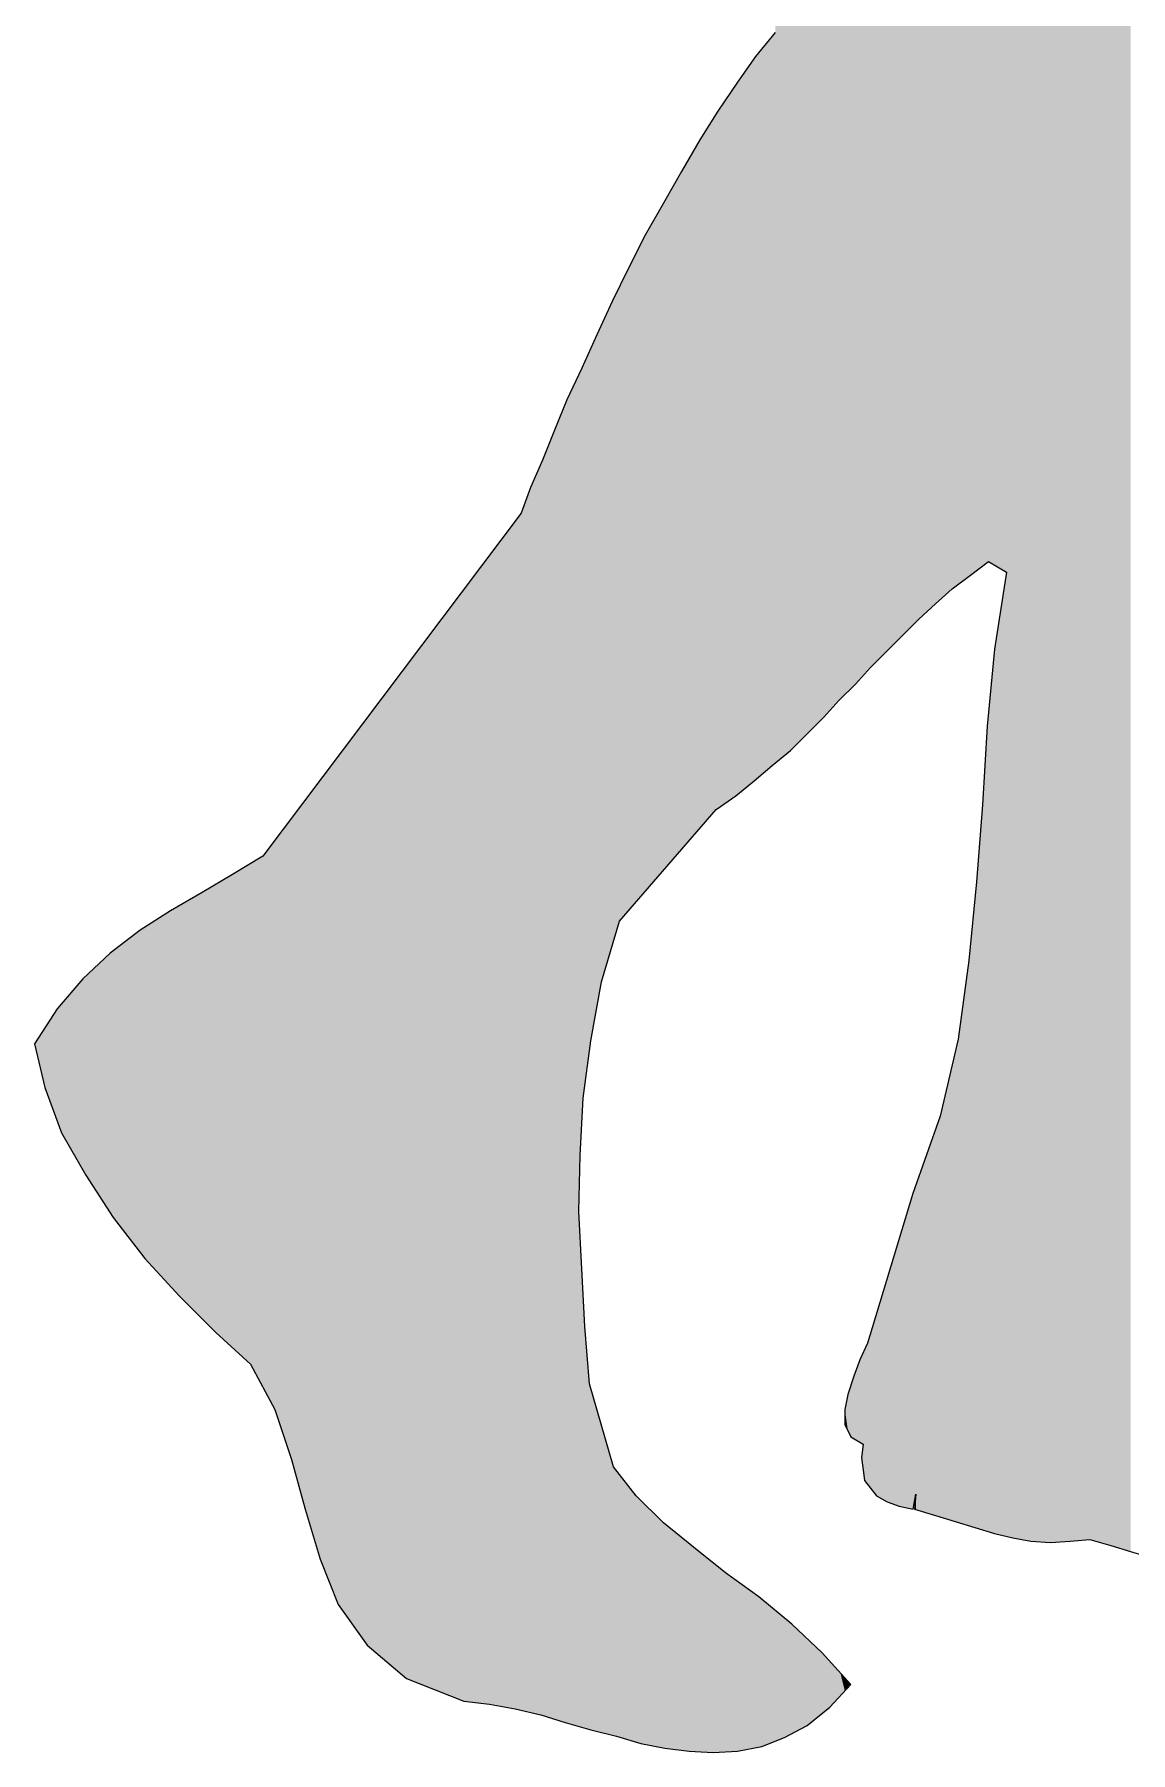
# Model space of a CAD drawing. Extents: x -37 to 71, y -8 to 172.
# Drawn here: x -37.02 to -14.22, y -3.3 to 32.45 of the extents above; entities that cross this region are included whole.
import ezdxf

# ---------------------------------------------------------------- set-up
doc = ezdxf.new("R2010")
doc.units = 0
doc.layers.get('0').update_dxf_attribs({"linetype": 'CONTINUOUS'})

# ---------------------------------------------------------------- blocks, each defined once
blk = doc.blocks.new('*U1')
for points in [[(-14.814, 1.06), (-15.067, 151.178), (-14.814, 151.253)], [(-14.626, 1.006), (-14.814, 151.253), (-14.626, 151.313)], [(-14.814, 1.06), (-14.814, 151.253), (-14.626, 1.006)], [(-14.217, 0.88), (-14.626, 151.313), (-14.217, 151.443)], [(-14.626, 1.006), (-14.626, 151.313), (-14.217, 0.88)], [(-15.883, 1.069), (-16.073, 150.876), (-15.883, 150.933)], [(-15.475, 1.1), (-15.883, 150.933), (-15.475, 151.056)], [(-15.883, 1.069), (-15.883, 150.933), (-15.475, 1.1)], [(-15.443, 1.103), (-15.475, 151.056), (-15.443, 151.065)], [(-15.475, 1.1), (-15.475, 151.056), (-15.443, 1.103)], [(-15.067, 1.131), (-15.443, 151.065), (-15.067, 151.178)], [(-15.443, 1.103), (-15.443, 151.065), (-15.067, 1.131)], [(-15.067, 1.131), (-15.067, 151.178), (-14.814, 1.06)], [(-16.796, 21.262), (-17.047, 150.487), (-16.796, 150.587)], [(-16.702, 1.172), (-16.796, 150.587), (-16.702, 150.625)], [(-16.796, 1.195), (-16.796, 150.587), (-16.702, 1.172)], [(-16.669, 1.164), (-16.702, 150.625), (-16.669, 150.637)], [(-16.702, 1.172), (-16.702, 150.625), (-16.669, 1.164)], [(-16.293, 1.1), (-16.669, 150.637), (-16.293, 150.788)], [(-16.669, 1.164), (-16.669, 150.637), (-16.293, 1.1)], [(-16.073, 1.084), (-16.293, 150.788), (-16.073, 150.876)], [(-16.293, 1.1), (-16.293, 150.788), (-16.073, 1.084)], [(-16.073, 1.084), (-16.073, 150.876), (-15.883, 1.069)], [(-17.582, 21.175), (-17.771, 150.184), (-17.582, 150.266)], [(-17.771, 21.033), (-17.771, 150.184), (-17.582, 21.175)], [(-17.551, 21.199), (-17.582, 150.266), (-17.551, 150.279)], [(-17.582, 21.175), (-17.582, 150.266), (-17.551, 21.199)], [(-17.457, 21.269), (-17.551, 150.279), (-17.457, 150.319)], [(-17.551, 21.199), (-17.551, 150.279), (-17.457, 21.269)], [(-17.425, 21.293), (-17.457, 150.319), (-17.425, 150.333)], [(-17.457, 21.269), (-17.457, 150.319), (-17.425, 21.293)], [(-17.33, 21.364), (-17.425, 150.333), (-17.33, 150.373)], [(-17.425, 21.293), (-17.425, 150.333), (-17.33, 21.364)], [(-17.3, 21.387), (-17.33, 150.373), (-17.3, 150.386)], [(-17.33, 21.364), (-17.33, 150.373), (-17.3, 21.387)], [(-17.204, 21.459), (-17.3, 150.386), (-17.204, 150.424)], [(-17.3, 21.387), (-17.3, 150.386), (-17.204, 21.459)], [(-17.173, 21.482), (-17.204, 150.424), (-17.173, 150.436)], [(-17.204, 21.459), (-17.204, 150.424), (-17.173, 21.482)], [(-17.047, 21.408), (-17.173, 150.436), (-17.047, 150.487)], [(-17.173, 21.482), (-17.173, 150.436), (-17.047, 21.408)], [(-17.047, 21.408), (-17.047, 150.487), (-16.796, 21.262)], [(-18.306, 20.572), (-18.4, 149.873), (-18.306, 149.902)], [(-18.4, 20.486), (-18.4, 149.873), (-18.306, 20.572)], [(-18.274, 20.601), (-18.306, 149.902), (-18.274, 149.911)], [(-18.306, 20.572), (-18.306, 149.902), (-18.274, 20.601)], [(-18.18, 20.686), (-18.274, 149.911), (-18.18, 149.939)], [(-18.274, 20.601), (-18.274, 149.911), (-18.18, 20.686)], [(-17.991, 20.858), (-18.18, 149.939), (-17.991, 149.996)], [(-18.18, 20.686), (-18.18, 149.939), (-17.991, 20.858)], [(-17.928, 20.915), (-17.991, 149.996), (-17.928, 150.014)], [(-17.991, 20.858), (-17.991, 149.996), (-17.928, 20.915)], [(-17.865, 20.963), (-17.928, 150.014), (-17.865, 150.032)], [(-17.928, 20.915), (-17.928, 150.014), (-17.865, 20.963)], [(-17.802, 21.01), (-17.865, 150.032), (-17.802, 150.05)], [(-17.865, 20.963), (-17.865, 150.032), (-17.802, 21.01)], [(-17.771, 21.033), (-17.802, 150.05), (-17.771, 150.059)], [(-17.802, 21.01), (-17.802, 150.05), (-17.771, 21.033)], [(-18.431, 20.458), (-18.62, 83.792), (-18.431, 84.059)], [(-18.4, 20.486), (-18.431, 84.059), (-18.4, 84.103)], [(-18.431, 20.458), (-18.431, 84.059), (-18.4, 20.486)], [(-18.683, 20.223), (-18.714, 83.66), (-18.683, 83.703)], [(-18.62, 20.286), (-18.683, 83.703), (-18.62, 83.792)], [(-18.683, 20.223), (-18.683, 83.703), (-18.62, 20.286)], [(-18.62, 20.286), (-18.62, 83.792), (-18.431, 20.458)], [(-18.966, 19.941), (-18.998, 83.261), (-18.966, 83.306)], [(-18.747, 20.16), (-18.966, 83.306), (-18.747, 83.615)], [(-18.966, 19.941), (-18.966, 83.306), (-18.747, 20.16)], [(-18.74, 20.167), (-18.747, 83.615), (-18.74, 83.624)], [(-18.747, 20.16), (-18.747, 83.615), (-18.74, 20.167)], [(-18.714, 20.192), (-18.74, 83.624), (-18.714, 83.66)], [(-18.74, 20.167), (-18.74, 83.624), (-18.714, 20.192)], [(-18.714, 20.192), (-18.714, 83.66), (-18.683, 20.223)], [(-19.155, 19.752), (-19.249, 82.907), (-19.155, 83.039)], [(-19.092, 19.815), (-19.155, 83.039), (-19.092, 83.128)], [(-19.155, 19.752), (-19.155, 83.039), (-19.092, 19.815)], [(-19.029, 19.878), (-19.092, 83.128), (-19.029, 83.217)], [(-19.092, 19.815), (-19.092, 83.128), (-19.029, 19.878)], [(-18.998, 19.909), (-19.029, 83.217), (-18.998, 83.261)], [(-19.029, 19.878), (-19.029, 83.217), (-18.998, 19.909)], [(-18.998, 19.909), (-18.998, 83.261), (-18.966, 19.941)], [(-19.406, 19.5), (-19.469, 82.519), (-19.406, 82.63)], [(-19.375, 19.531), (-19.406, 82.63), (-19.375, 82.685)], [(-19.406, 19.5), (-19.406, 82.63), (-19.375, 19.531)], [(-19.343, 19.563), (-19.375, 82.685), (-19.343, 82.741)], [(-19.375, 19.531), (-19.375, 82.685), (-19.343, 19.563)], [(-19.281, 19.625), (-19.343, 82.741), (-19.281, 82.85)], [(-19.343, 19.563), (-19.343, 82.741), (-19.281, 19.625)], [(-19.249, 19.658), (-19.281, 82.85), (-19.249, 82.907)], [(-19.281, 19.625), (-19.281, 82.85), (-19.249, 19.658)], [(-19.249, 19.658), (-19.249, 82.907), (-19.155, 19.752)], [(-19.627, 19.28), (-19.69, 82.131), (-19.627, 82.242)], [(-19.596, 19.311), (-19.627, 82.242), (-19.596, 82.297)], [(-19.627, 19.28), (-19.627, 82.242), (-19.596, 19.311)], [(-19.563, 19.343), (-19.596, 82.297), (-19.563, 82.353)], [(-19.596, 19.311), (-19.596, 82.297), (-19.563, 19.343)], [(-19.533, 19.374), (-19.563, 82.353), (-19.533, 82.408)], [(-19.563, 19.343), (-19.563, 82.353), (-19.533, 19.374)], [(-19.5, 19.406), (-19.533, 82.408), (-19.5, 82.465)], [(-19.533, 19.374), (-19.533, 82.408), (-19.5, 19.406)], [(-19.469, 19.437), (-19.5, 82.465), (-19.469, 82.519)], [(-19.5, 19.406), (-19.5, 82.465), (-19.469, 19.437)], [(-19.469, 19.437), (-19.469, 82.519), (-19.406, 19.5)], [(-19.815, 19.073), (-19.847, 81.854), (-19.815, 81.911)], [(-19.784, 19.107), (-19.815, 81.911), (-19.784, 81.966)], [(-19.815, 19.073), (-19.815, 81.911), (-19.784, 19.107)], [(-19.753, 19.141), (-19.784, 81.966), (-19.753, 82.02)], [(-19.784, 19.107), (-19.784, 81.966), (-19.753, 19.141)], [(-19.69, 19.21), (-19.753, 82.02), (-19.69, 82.131)], [(-19.753, 19.141), (-19.753, 82.02), (-19.69, 19.21)], [(-19.69, 19.21), (-19.69, 82.131), (-19.627, 19.28)], [(-20.004, 18.871), (-20.035, 81.472), (-20.004, 81.539)], [(-19.973, 18.901), (-20.004, 81.539), (-19.973, 81.606)], [(-20.004, 18.871), (-20.004, 81.539), (-19.973, 18.901)], [(-19.941, 18.933), (-19.973, 81.606), (-19.941, 81.676)], [(-19.973, 18.901), (-19.973, 81.606), (-19.941, 18.933)], [(-19.91, 18.968), (-19.941, 81.676), (-19.91, 81.743)], [(-19.941, 18.933), (-19.941, 81.676), (-19.91, 18.968)], [(-19.878, 19.003), (-19.91, 81.743), (-19.878, 81.8)], [(-19.91, 18.968), (-19.91, 81.743), (-19.878, 19.003)], [(-19.847, 19.037), (-19.878, 81.8), (-19.847, 81.854)], [(-19.878, 19.003), (-19.878, 81.8), (-19.847, 19.037)], [(-19.847, 19.037), (-19.847, 81.854), (-19.815, 19.073)], [(-20.161, 18.714), (-20.255, 80.994), (-20.161, 81.198)], [(-20.098, 18.777), (-20.161, 81.198), (-20.098, 81.335)], [(-20.161, 18.714), (-20.161, 81.198), (-20.098, 18.777)], [(-20.035, 18.84), (-20.098, 81.335), (-20.035, 81.472)], [(-20.098, 18.777), (-20.098, 81.335), (-20.035, 18.84)], [(-20.035, 18.84), (-20.035, 81.472), (-20.004, 18.871)], [(-20.288, 18.588), (-20.476, 80.517), (-20.288, 80.925)], [(-20.255, 18.62), (-20.288, 80.925), (-20.255, 80.994)], [(-20.288, 18.588), (-20.288, 80.925), (-20.255, 18.62)], [(-20.255, 18.62), (-20.255, 80.994), (-20.161, 18.714)], [(-20.476, 18.381), (-20.57, 80.278), (-20.476, 80.517)], [(-20.476, 18.381), (-20.476, 80.517), (-20.288, 18.588)], [(-20.633, 18.211), (-20.665, 80.037), (-20.633, 80.118)], [(-20.602, 18.242), (-20.633, 80.118), (-20.602, 80.197)], [(-20.633, 18.211), (-20.633, 80.118), (-20.602, 18.242)], [(-20.57, 18.277), (-20.602, 80.197), (-20.57, 80.278)], [(-20.602, 18.242), (-20.602, 80.197), (-20.57, 18.277)], [(-20.57, 18.277), (-20.57, 80.278), (-20.476, 18.381)], [(-20.665, 18.178), (-20.947, 79.322), (-20.665, 80.037)], [(-20.665, 18.178), (-20.665, 80.037), (-20.633, 18.211)], [(-20.947, 17.896), (-21.105, 78.885), (-20.947, 79.322)], [(-20.947, 17.896), (-20.947, 79.322), (-20.665, 18.178)], [(-21.137, 17.707), (-21.2, 78.62), (-21.137, 78.796)], [(-21.105, 17.739), (-21.137, 78.796), (-21.105, 78.885)], [(-21.137, 17.707), (-21.137, 78.796), (-21.105, 17.739)], [(-21.105, 17.739), (-21.105, 78.885), (-20.947, 17.896)], [(-21.294, 17.55), (-21.388, 78.097), (-21.294, 78.358)], [(-21.262, 17.582), (-21.294, 78.358), (-21.262, 78.448)], [(-21.294, 17.55), (-21.294, 78.358), (-21.262, 17.582)], [(-21.2, 17.644), (-21.262, 78.448), (-21.2, 78.62)], [(-21.262, 17.582), (-21.262, 78.448), (-21.2, 17.644)], [(-21.2, 17.644), (-21.2, 78.62), (-21.137, 17.707)], [(-21.419, 17.445), (-21.514, 77.745), (-21.419, 78.011)], [(-21.388, 17.471), (-21.419, 78.011), (-21.388, 78.097)], [(-21.419, 17.445), (-21.419, 78.011), (-21.388, 17.471)], [(-21.388, 17.471), (-21.388, 78.097), (-21.294, 17.55)], [(-21.514, 17.366), (-21.576, 77.573), (-21.514, 77.745)], [(-21.514, 17.366), (-21.514, 77.745), (-21.419, 17.445)], [(-21.576, 17.315), (-21.608, 77.483), (-21.576, 77.573)], [(-21.608, 17.288), (-21.608, 77.483), (-21.576, 17.315)], [(-21.576, 17.315), (-21.576, 77.573), (-21.514, 17.366)], [(-21.86, 17.078), (-21.892, 32.141), (-21.86, 32.181)], [(-21.829, 17.104), (-21.86, 32.181), (-21.829, 32.219)], [(-21.86, 17.078), (-21.86, 32.181), (-21.829, 17.104)], [(-21.796, 17.131), (-21.829, 32.219), (-21.796, 32.258)], [(-21.829, 17.104), (-21.829, 32.219), (-21.796, 17.131)], [(-21.671, 17.235), (-21.796, 32.258), (-21.671, 32.412)], [(-21.796, 17.131), (-21.796, 32.258), (-21.671, 17.235)], [(-21.608, 17.288), (-21.671, 32.412), (-21.608, 32.49)], [(-21.671, 17.235), (-21.671, 32.412), (-21.608, 17.288)], [(-22.08, 16.895), (-22.174, 31.765), (-22.08, 31.898)], [(-22.049, 16.921), (-22.08, 31.898), (-22.049, 31.942)], [(-22.08, 16.895), (-22.08, 31.898), (-22.049, 16.921)], [(-22.017, 16.948), (-22.049, 31.942), (-22.017, 31.987)], [(-22.049, 16.921), (-22.049, 31.942), (-22.017, 16.948)], [(-21.954, 17), (-22.017, 31.987), (-21.954, 32.065)], [(-22.017, 16.948), (-22.017, 31.987), (-21.954, 17)], [(-21.923, 17.026), (-21.954, 32.065), (-21.923, 32.103)], [(-21.954, 17), (-21.954, 32.065), (-21.923, 17.026)], [(-21.892, 17.052), (-21.923, 32.103), (-21.892, 32.141)], [(-21.923, 17.026), (-21.923, 32.103), (-21.892, 17.052)], [(-21.892, 17.052), (-21.892, 32.141), (-21.86, 17.078)], [(-22.363, 16.659), (-22.394, 31.453), (-22.363, 31.496)], [(-22.3, 16.712), (-22.363, 31.496), (-22.3, 31.586)], [(-22.363, 16.659), (-22.363, 31.496), (-22.3, 16.712)], [(-22.268, 16.738), (-22.3, 31.586), (-22.268, 31.631)], [(-22.3, 16.712), (-22.3, 31.586), (-22.268, 16.738)], [(-22.174, 16.817), (-22.268, 31.631), (-22.174, 31.765)], [(-22.268, 16.738), (-22.268, 31.631), (-22.174, 16.817)], [(-22.174, 16.817), (-22.174, 31.765), (-22.08, 16.895)], [(-22.552, 16.52), (-22.646, 31.085), (-22.552, 31.223)], [(-22.488, 16.563), (-22.552, 31.223), (-22.488, 31.315)], [(-22.552, 16.52), (-22.552, 31.223), (-22.488, 16.563)], [(-22.457, 16.585), (-22.488, 31.315), (-22.457, 31.36)], [(-22.488, 16.563), (-22.488, 31.315), (-22.457, 16.585)], [(-22.427, 16.606), (-22.457, 31.36), (-22.427, 31.405)], [(-22.457, 16.585), (-22.457, 31.36), (-22.427, 16.606)], [(-22.394, 16.633), (-22.427, 31.405), (-22.394, 31.453)], [(-22.427, 16.606), (-22.427, 31.405), (-22.394, 16.633)], [(-22.394, 16.633), (-22.394, 31.453), (-22.363, 16.659)], [(-22.835, 16.323), (-22.898, 30.704), (-22.835, 30.804)], [(-22.803, 16.345), (-22.835, 30.804), (-22.803, 30.855)], [(-22.835, 16.323), (-22.835, 30.804), (-22.803, 16.345)], [(-22.741, 16.388), (-22.803, 30.855), (-22.741, 30.945)], [(-22.803, 16.345), (-22.803, 30.855), (-22.741, 16.388)], [(-22.646, 16.454), (-22.741, 30.945), (-22.646, 31.085)], [(-22.741, 16.388), (-22.741, 30.945), (-22.646, 16.454)], [(-22.646, 16.454), (-22.646, 31.085), (-22.552, 16.52)], [(-23.023, 16.105), (-23.118, 30.355), (-23.023, 30.506)], [(-22.992, 16.141), (-23.023, 30.506), (-22.992, 30.555)], [(-23.023, 16.105), (-23.023, 30.506), (-22.992, 16.141)], [(-22.898, 16.25), (-22.992, 30.555), (-22.898, 30.704)], [(-22.992, 16.141), (-22.992, 30.555), (-22.898, 16.25)], [(-22.898, 16.25), (-22.898, 30.704), (-22.835, 16.323)], [(-23.307, 15.778), (-23.338, 29.982), (-23.307, 30.036)], [(-23.276, 15.813), (-23.307, 30.036), (-23.276, 30.09)], [(-23.307, 15.778), (-23.307, 30.036), (-23.276, 15.813)], [(-23.243, 15.851), (-23.276, 30.09), (-23.243, 30.146)], [(-23.276, 15.813), (-23.276, 30.09), (-23.243, 15.851)], [(-23.18, 15.924), (-23.243, 30.146), (-23.18, 30.257)], [(-23.243, 15.851), (-23.243, 30.146), (-23.18, 15.924)], [(-23.149, 15.959), (-23.18, 30.257), (-23.149, 30.306)], [(-23.18, 15.924), (-23.18, 30.257), (-23.149, 15.959)], [(-23.118, 15.995), (-23.149, 30.306), (-23.118, 30.355)], [(-23.149, 15.959), (-23.149, 30.306), (-23.118, 15.995)], [(-23.118, 15.995), (-23.118, 30.355), (-23.023, 16.105)], [(-23.464, 15.596), (-23.527, 29.65), (-23.464, 29.761)], [(-23.401, 15.669), (-23.464, 29.761), (-23.401, 29.871)], [(-23.464, 15.596), (-23.464, 29.761), (-23.401, 15.669)], [(-23.338, 15.742), (-23.401, 29.871), (-23.338, 29.982)], [(-23.401, 15.669), (-23.401, 29.871), (-23.338, 15.742)], [(-23.338, 15.742), (-23.338, 29.982), (-23.307, 15.778)], [(-23.715, 15.305), (-23.778, 29.211), (-23.715, 29.321)], [(-23.684, 15.341), (-23.715, 29.321), (-23.684, 29.375)], [(-23.715, 15.305), (-23.715, 29.321), (-23.684, 15.341)], [(-23.621, 15.414), (-23.684, 29.375), (-23.621, 29.486)], [(-23.684, 15.341), (-23.684, 29.375), (-23.621, 15.414)], [(-23.558, 15.487), (-23.621, 29.486), (-23.558, 29.596)], [(-23.621, 15.414), (-23.621, 29.486), (-23.558, 15.487)], [(-23.527, 15.523), (-23.558, 29.596), (-23.527, 29.65)], [(-23.558, 15.487), (-23.558, 29.596), (-23.527, 15.523)], [(-23.527, 15.523), (-23.527, 29.65), (-23.464, 15.596)], [(-23.904, 15.086), (-23.935, 28.936), (-23.904, 28.99)], [(-23.872, 15.124), (-23.904, 28.99), (-23.872, 29.046)], [(-23.904, 15.086), (-23.904, 28.99), (-23.872, 15.124)], [(-23.81, 15.195), (-23.872, 29.046), (-23.81, 29.155)], [(-23.872, 15.124), (-23.872, 29.046), (-23.81, 15.195)], [(-23.778, 15.232), (-23.81, 29.155), (-23.778, 29.211)], [(-23.81, 15.195), (-23.81, 29.155), (-23.778, 15.232)], [(-23.778, 15.232), (-23.778, 29.211), (-23.715, 15.305)], [(-24.125, 14.832), (-24.156, 28.55), (-24.125, 28.605)], [(-24.062, 14.905), (-24.125, 28.605), (-24.062, 28.715)], [(-24.125, 14.832), (-24.125, 28.605), (-24.062, 14.905)], [(-23.935, 15.051), (-24.062, 28.715), (-23.935, 28.936)], [(-24.062, 14.905), (-24.062, 28.715), (-23.935, 15.051)], [(-23.935, 15.051), (-23.935, 28.936), (-23.904, 15.086)], [(-24.313, 14.614), (-24.407, 28.087), (-24.313, 28.275)], [(-24.156, 14.796), (-24.313, 28.275), (-24.156, 28.55)], [(-24.313, 14.614), (-24.313, 28.275), (-24.156, 14.796)], [(-24.156, 14.796), (-24.156, 28.55), (-24.125, 14.832)], [(-24.502, 14.395), (-24.533, 27.835), (-24.502, 27.897)], [(-24.407, 14.505), (-24.502, 27.897), (-24.407, 28.087)], [(-24.502, 14.395), (-24.502, 27.897), (-24.407, 14.505)], [(-24.407, 14.505), (-24.407, 28.087), (-24.313, 14.614)], [(-24.66, 14.213), (-24.848, 27.206), (-24.66, 27.583)], [(-24.533, 14.359), (-24.66, 27.583), (-24.533, 27.835)], [(-24.66, 14.213), (-24.66, 27.583), (-24.533, 14.359)], [(-24.533, 14.359), (-24.533, 27.835), (-24.502, 14.395)], [(-24.848, 13.996), (-24.879, 27.144), (-24.848, 27.206)], [(-24.848, 13.996), (-24.848, 27.206), (-24.66, 14.213)], [(-25.005, 13.472), (-25.162, 26.545), (-25.005, 26.891)], [(-24.974, 13.575), (-25.005, 26.891), (-24.974, 26.953)], [(-25.005, 13.472), (-25.005, 26.891), (-24.974, 13.575)], [(-24.942, 13.682), (-24.974, 26.953), (-24.942, 27.018)], [(-24.974, 13.575), (-24.974, 26.953), (-24.942, 13.682)], [(-24.911, 13.786), (-24.942, 27.018), (-24.911, 27.08)], [(-24.942, 13.682), (-24.942, 27.018), (-24.911, 13.786)], [(-24.879, 13.893), (-24.911, 27.08), (-24.879, 27.144)], [(-24.911, 13.786), (-24.911, 27.08), (-24.879, 13.893)], [(-24.879, 13.893), (-24.879, 27.144), (-24.848, 13.996)], [(-25.162, 12.949), (-25.225, 26.406), (-25.162, 26.545)], [(-25.162, 12.949), (-25.162, 26.545), (-25.005, 13.472)], [(-25.319, 12.214), (-25.446, 25.921), (-25.319, 26.199)], [(-25.225, 12.738), (-25.319, 26.199), (-25.225, 26.406)], [(-25.319, 12.214), (-25.319, 26.199), (-25.225, 12.738)], [(-25.225, 12.738), (-25.225, 26.406), (-25.162, 12.949)], [(-25.476, 11.276), (-25.572, 25.644), (-25.476, 25.853)], [(-25.446, 11.512), (-25.476, 25.853), (-25.446, 25.921)], [(-25.476, 11.276), (-25.476, 25.853), (-25.446, 11.512)], [(-25.446, 11.512), (-25.446, 25.921), (-25.319, 12.214)], [(-25.666, 9.121), (-25.697, 25.375), (-25.666, 25.44)], [(-25.634, 9.73), (-25.666, 25.44), (-25.634, 25.507)], [(-25.666, 9.121), (-25.666, 25.44), (-25.634, 9.73)], [(-25.603, 10.316), (-25.634, 25.507), (-25.603, 25.576)], [(-25.634, 9.73), (-25.634, 25.507), (-25.603, 10.316)], [(-25.572, 10.551), (-25.603, 25.576), (-25.572, 25.644)], [(-25.603, 10.316), (-25.603, 25.576), (-25.572, 10.551)], [(-25.572, 10.551), (-25.572, 25.644), (-25.476, 11.276)], [(-25.854, -2.711), (-25.948, 24.848), (-25.854, 25.045)], [(-25.823, -2.72), (-25.854, 25.045), (-25.823, 25.11)], [(-25.854, -2.711), (-25.854, 25.045), (-25.823, -2.72)], [(-25.791, -2.729), (-25.823, 25.11), (-25.791, 25.178)], [(-25.823, -2.72), (-25.823, 25.11), (-25.791, -2.729)], [(-25.76, -2.738), (-25.791, 25.178), (-25.76, 25.242)], [(-25.791, -2.729), (-25.791, 25.178), (-25.76, -2.738)], [(-25.697, -2.757), (-25.76, 25.242), (-25.697, 25.375)], [(-25.76, -2.738), (-25.76, 25.242), (-25.697, -2.757)], [(-25.697, 7.957), (-25.697, 25.375), (-25.666, 9.121)], [(-25.98, -2.674), (-26.043, 24.61), (-25.98, 24.767)], [(-25.948, -2.683), (-25.98, 24.767), (-25.948, 24.848)], [(-25.98, -2.674), (-25.98, 24.767), (-25.948, -2.683)], [(-25.948, -2.683), (-25.948, 24.848), (-25.854, -2.711)], [(-26.137, -2.624), (-26.168, 24.298), (-26.137, 24.375)], [(-26.043, -2.654), (-26.137, 24.375), (-26.043, 24.61)], [(-26.137, -2.624), (-26.137, 24.375), (-26.043, -2.654)], [(-26.043, -2.654), (-26.043, 24.61), (-25.98, -2.674)], [(-26.232, -2.595), (-26.389, 23.747), (-26.232, 24.14)], [(-26.201, -2.605), (-26.232, 24.14), (-26.201, 24.218)], [(-26.232, -2.595), (-26.232, 24.14), (-26.201, -2.605)], [(-26.168, -2.615), (-26.201, 24.218), (-26.168, 24.298)], [(-26.201, -2.605), (-26.201, 24.218), (-26.168, -2.615)], [(-26.168, -2.615), (-26.168, 24.298), (-26.137, -2.624)], [(-26.421, -2.536), (-26.452, 23.589), (-26.421, 23.666)], [(-26.389, -2.546), (-26.421, 23.666), (-26.389, 23.747)], [(-26.421, -2.536), (-26.421, 23.666), (-26.389, -2.546)], [(-26.389, -2.546), (-26.389, 23.747), (-26.232, -2.595)], [(-26.483, -2.516), (-26.703, 23.023), (-26.483, 23.519)], [(-26.452, -2.526), (-26.483, 23.519), (-26.452, 23.589)], [(-26.483, -2.516), (-26.483, 23.519), (-26.452, -2.526)], [(-26.452, -2.526), (-26.452, 23.589), (-26.421, -2.536)], [(-26.703, -2.465), (-26.893, 22.488), (-26.703, 23.023)], [(-26.703, -2.465), (-26.703, 23.023), (-26.483, -2.516)], [(-27.018, -2.391), (-27.552, 21.613), (-27.018, 22.322)], [(-26.893, -2.421), (-27.018, 22.322), (-26.893, 22.488)], [(-27.018, -2.391), (-27.018, 22.322), (-26.893, -2.421)], [(-26.893, -2.421), (-26.893, 22.488), (-26.703, -2.465)], [(-27.552, -2.296), (-28.087, 20.903), (-27.552, 21.613)], [(-27.552, -2.296), (-27.552, 21.613), (-27.018, -2.391)], [(-16.796, 1.195), (-17.047, 19.658), (-16.796, 21.262)], [(-28.087, -2.234), (-29.283, 19.315), (-28.087, 20.903)], [(-28.087, -2.234), (-28.087, 20.903), (-27.552, -2.296)], [(-29.283, -1.761), (-30.101, 18.229), (-29.283, 19.315)], [(-29.283, -1.761), (-29.283, 19.315), (-28.087, -2.234)], [(-17.047, 1.258), (-17.173, 18.369), (-17.047, 19.658)], [(-17.047, 1.258), (-17.047, 19.658), (-16.796, 1.195)], [(-17.173, 1.297), (-17.204, 18.053), (-17.173, 18.369)], [(-17.173, 1.297), (-17.173, 18.369), (-17.047, 1.258)], [(-30.101, -1.069), (-30.698, 17.437), (-30.101, 18.229)], [(-30.101, -1.069), (-30.101, 18.229), (-29.283, -1.761)], [(-17.204, 1.306), (-17.3, 16.418), (-17.204, 18.053)], [(-17.204, 1.306), (-17.204, 18.053), (-17.173, 1.297)], [(-30.698, -0.22), (-31.075, 16.936), (-30.698, 17.437)], [(-30.698, -0.22), (-30.698, 17.437), (-30.101, -1.069)], [(-31.075, 0.723), (-31.389, 16.519), (-31.075, 16.936)], [(-31.075, 0.723), (-31.075, 16.936), (-30.698, -0.22)], [(-31.389, 1.761), (-31.673, 16.142), (-31.389, 16.519)], [(-31.389, 1.761), (-31.389, 16.519), (-31.075, 0.723)], [(-31.673, 2.799), (-32.02, 15.682), (-31.673, 16.142)], [(-31.673, 2.799), (-31.673, 16.142), (-31.389, 1.761)], [(-17.3, 1.335), (-17.33, 16.021), (-17.3, 16.418)], [(-17.3, 1.335), (-17.3, 16.418), (-17.204, 1.306)], [(-17.33, 1.345), (-17.425, 14.814), (-17.33, 16.021)], [(-17.33, 1.345), (-17.33, 16.021), (-17.3, 1.335)], [(-32.02, 3.837), (-32.271, 15.349), (-32.02, 15.682)], [(-32.02, 3.837), (-32.02, 15.682), (-31.673, 2.799)], [(-32.522, 4.78), (-32.9, 14.971), (-32.522, 15.198)], [(-32.271, 4.309), (-32.522, 15.198), (-32.271, 15.349)], [(-32.522, 4.78), (-32.522, 15.198), (-32.271, 4.309)], [(-32.271, 4.309), (-32.271, 15.349), (-32.02, 3.837)], [(-33.246, 5.441), (-33.528, 14.594), (-33.246, 14.763)], [(-32.9, 5.125), (-33.246, 14.763), (-32.9, 14.971)], [(-33.246, 5.441), (-33.246, 14.763), (-32.9, 5.125)], [(-32.9, 5.125), (-32.9, 14.971), (-32.522, 4.78)], [(-17.425, 1.374), (-17.457, 14.479), (-17.425, 14.814)], [(-17.425, 1.374), (-17.425, 14.814), (-17.33, 1.345)], [(-34, 6.195), (-34.189, 14.216), (-34, 14.324)], [(-33.528, 5.724), (-34, 14.324), (-33.528, 14.594)], [(-34, 6.195), (-34, 14.324), (-33.528, 5.724)], [(-33.528, 5.724), (-33.528, 14.594), (-33.246, 5.441)], [(-17.457, 1.384), (-17.551, 13.5), (-17.457, 14.479)], [(-17.457, 1.384), (-17.457, 14.479), (-17.425, 1.374)], [(-34.189, 6.401), (-34.724, 13.869), (-34.189, 14.216)], [(-34.189, 6.401), (-34.189, 14.216), (-34, 6.195)], [(-34.818, 7.104), (-35.384, 13.382), (-34.818, 13.808)], [(-34.724, 6.982), (-34.818, 13.808), (-34.724, 13.869)], [(-34.818, 7.104), (-34.818, 13.808), (-34.724, 6.982)], [(-34.724, 6.982), (-34.724, 13.869), (-34.189, 6.401)], [(-35.447, 7.93), (-35.951, 12.86), (-35.447, 13.335)], [(-35.384, 7.832), (-35.447, 13.335), (-35.384, 13.382)], [(-35.447, 7.93), (-35.447, 13.335), (-35.384, 7.832)], [(-35.384, 7.832), (-35.384, 13.382), (-34.818, 7.104)], [(-17.551, 1.413), (-17.582, 13.178), (-17.551, 13.5)], [(-17.551, 1.413), (-17.551, 13.5), (-17.457, 1.384)], [(-17.582, 1.422), (-17.771, 11.772), (-17.582, 13.178)], [(-17.582, 1.422), (-17.582, 13.178), (-17.551, 1.413)], [(-36.014, 8.822), (-36.453, 12.283), (-36.014, 12.8)], [(-35.951, 8.712), (-36.014, 12.8), (-35.951, 12.86)], [(-36.014, 8.822), (-36.014, 12.8), (-35.951, 8.712)], [(-35.951, 8.712), (-35.951, 12.86), (-35.447, 7.93)], [(-36.549, 9.852), (-36.8, 11.786), (-36.549, 12.171)], [(-36.453, 9.593), (-36.549, 12.171), (-36.453, 12.283)], [(-36.549, 9.852), (-36.549, 12.171), (-36.453, 9.593)], [(-36.453, 9.593), (-36.453, 12.283), (-36.014, 8.822)], [(-36.8, 10.536), (-37.02, 11.448), (-36.8, 11.786)], [(-36.8, 10.536), (-36.8, 11.786), (-36.549, 9.852)], [(-17.802, 1.49), (-17.865, 11.274), (-17.802, 11.543)], [(-17.771, 1.48), (-17.802, 11.543), (-17.771, 11.772)], [(-17.802, 1.49), (-17.802, 11.543), (-17.771, 1.48)], [(-17.771, 1.48), (-17.771, 11.772), (-17.582, 1.422)], [(-17.865, 1.509), (-17.928, 11.006), (-17.865, 11.274)], [(-17.865, 1.509), (-17.865, 11.274), (-17.802, 1.49)], [(-17.991, 1.548), (-18.18, 9.938), (-17.991, 10.738)], [(-17.928, 1.528), (-17.991, 10.738), (-17.928, 11.006)], [(-17.991, 1.548), (-17.991, 10.738), (-17.928, 1.528)], [(-17.928, 1.528), (-17.928, 11.006), (-17.865, 1.509)], [(-18.274, 1.635), (-18.306, 9.581), (-18.274, 9.672)], [(-18.18, 1.606), (-18.274, 9.672), (-18.18, 9.938)], [(-18.274, 1.635), (-18.274, 9.672), (-18.18, 1.606)], [(-18.18, 1.606), (-18.18, 9.938), (-17.991, 1.548)], [(-18.4, 1.671), (-18.431, 9.227), (-18.4, 9.315)], [(-18.306, 1.644), (-18.4, 9.315), (-18.306, 9.581)], [(-18.4, 1.671), (-18.4, 9.315), (-18.306, 1.644)], [(-18.306, 1.644), (-18.306, 9.581), (-18.274, 1.635)], [(-18.431, 1.68), (-18.62, 8.691), (-18.431, 9.227)], [(-18.431, 1.68), (-18.431, 9.227), (-18.4, 1.671)], [(-18.62, 1.734), (-18.683, 8.513), (-18.62, 8.691)], [(-18.62, 1.734), (-18.62, 8.691), (-18.431, 1.68)], [(-18.747, 1.768), (-18.966, 7.612), (-18.747, 8.334)], [(-18.74, 1.766), (-18.747, 8.334), (-18.74, 8.353)], [(-18.747, 1.768), (-18.747, 8.334), (-18.74, 1.766)], [(-18.714, 1.906), (-18.74, 8.353), (-18.714, 8.425)], [(-18.74, 1.766), (-18.74, 8.353), (-18.714, 1.906)], [(-18.683, 2.076), (-18.714, 8.425), (-18.683, 8.513)], [(-18.714, 1.906), (-18.714, 8.425), (-18.683, 2.076)], [(-18.683, 1.753), (-18.683, 8.513), (-18.62, 1.734)], [(-25.697, -2.757), (-25.697, 7.957), (-25.666, -2.766)], [(-25.666, -2.766), (-25.697, 7.957), (-25.666, 7.371)], [(-18.966, 1.811), (-18.998, 7.506), (-18.966, 7.612)], [(-18.966, 1.811), (-18.966, 7.612), (-18.747, 1.768)], [(-25.666, -2.766), (-25.666, 7.371), (-25.634, -2.776)], [(-25.634, -2.776), (-25.666, 7.371), (-25.634, 6.762)], [(-19.092, 1.847), (-19.155, 6.988), (-19.092, 7.196)], [(-19.029, 1.823), (-19.092, 7.196), (-19.029, 7.404)], [(-19.092, 1.847), (-19.092, 7.196), (-19.029, 1.823)], [(-18.998, 1.817), (-19.029, 7.404), (-18.998, 7.506)], [(-19.029, 1.823), (-19.029, 7.404), (-18.998, 1.817)], [(-18.998, 1.817), (-18.998, 7.506), (-18.966, 1.811)], [(-19.155, 1.871), (-19.249, 6.678), (-19.155, 6.988)], [(-19.155, 1.871), (-19.155, 6.988), (-19.092, 1.847)], [(-25.634, -2.776), (-25.634, 6.762), (-25.603, -2.785)], [(-25.603, -2.785), (-25.634, 6.762), (-25.603, 6.164)], [(-19.281, 1.919), (-19.343, 6.368), (-19.281, 6.572)], [(-19.249, 1.906), (-19.281, 6.572), (-19.249, 6.678)], [(-19.281, 1.919), (-19.281, 6.572), (-19.249, 1.906)], [(-19.249, 1.906), (-19.249, 6.678), (-19.155, 1.871)], [(-25.603, -2.785), (-25.603, 6.164), (-25.572, -2.794)], [(-25.572, -2.794), (-25.603, 6.164), (-25.572, 5.566)], [(-19.406, 1.99), (-19.469, 5.952), (-19.406, 6.16)], [(-19.375, 1.972), (-19.406, 6.16), (-19.375, 6.262)], [(-19.406, 1.99), (-19.406, 6.16), (-19.375, 1.972)], [(-19.343, 1.954), (-19.375, 6.262), (-19.343, 6.368)], [(-19.375, 1.972), (-19.375, 6.262), (-19.343, 1.954)], [(-19.343, 1.954), (-19.343, 6.368), (-19.281, 1.919)], [(-19.533, 2.084), (-19.563, 5.642), (-19.533, 5.744)], [(-19.5, 2.044), (-19.533, 5.744), (-19.5, 5.85)], [(-19.533, 2.084), (-19.533, 5.744), (-19.5, 2.044)], [(-19.469, 2.026), (-19.5, 5.85), (-19.469, 5.952)], [(-19.5, 2.044), (-19.5, 5.85), (-19.469, 2.026)], [(-19.469, 2.026), (-19.469, 5.952), (-19.406, 1.99)], [(-25.572, -2.794), (-25.572, 5.566), (-25.476, -2.822)], [(-25.476, -2.822), (-25.572, 5.566), (-25.476, 4.372)], [(-19.627, 2.201), (-19.69, 5.221), (-19.627, 5.432)], [(-19.596, 2.162), (-19.627, 5.432), (-19.596, 5.535)], [(-19.627, 2.201), (-19.627, 5.432), (-19.596, 2.162)], [(-19.563, 2.122), (-19.596, 5.535), (-19.563, 5.642)], [(-19.596, 2.162), (-19.596, 5.535), (-19.563, 2.122)], [(-19.563, 2.122), (-19.563, 5.642), (-19.533, 2.084)], [(-19.784, 3.113), (-19.815, 4.945), (-19.784, 5.014)], [(-19.753, 2.358), (-19.784, 5.014), (-19.753, 5.082)], [(-19.784, 2.578), (-19.784, 5.014), (-19.753, 2.358)], [(-19.69, 2.279), (-19.753, 5.082), (-19.69, 5.221)], [(-19.753, 2.358), (-19.753, 5.082), (-19.69, 2.279)], [(-19.69, 2.279), (-19.69, 5.221), (-19.627, 2.201)], [(-19.91, 3.192), (-19.941, 4.617), (-19.91, 4.702)], [(-19.878, 3.172), (-19.91, 4.702), (-19.878, 4.79)], [(-19.91, 3.192), (-19.91, 4.702), (-19.878, 3.172)], [(-19.847, 3.153), (-19.878, 4.79), (-19.847, 4.874)], [(-19.878, 3.172), (-19.878, 4.79), (-19.847, 3.153)], [(-19.815, 3.132), (-19.847, 4.874), (-19.815, 4.945)], [(-19.847, 3.153), (-19.847, 4.874), (-19.815, 3.132)], [(-19.815, 3.132), (-19.815, 4.945), (-19.784, 3.113)], [(-25.476, -2.822), (-25.476, 4.372), (-25.446, -2.831)], [(-25.446, -2.831), (-25.476, 4.372), (-25.446, 4.265)], [(-20.035, 3.27), (-20.098, 4.152), (-20.035, 4.342)], [(-20.004, 3.251), (-20.035, 4.342), (-20.004, 4.436)], [(-20.035, 3.27), (-20.035, 4.342), (-20.004, 3.251)], [(-19.973, 3.232), (-20.004, 4.436), (-19.973, 4.529)], [(-20.004, 3.251), (-20.004, 4.436), (-19.973, 3.232)], [(-19.941, 3.211), (-19.973, 4.529), (-19.941, 4.617)], [(-19.973, 3.232), (-19.973, 4.529), (-19.941, 3.211)], [(-19.941, 3.211), (-19.941, 4.617), (-19.91, 3.192)], [(-25.446, -2.831), (-25.446, 4.265), (-25.319, -2.861)], [(-25.319, -2.861), (-25.446, 4.265), (-25.319, 3.831)], [(-20.098, 3.397), (-20.161, 3.837), (-20.098, 4.152)], [(-20.098, 3.397), (-20.098, 4.152), (-20.035, 3.27)], [(-25.319, -2.861), (-25.319, 3.831), (-25.225, -2.883)], [(-25.225, -2.883), (-25.319, 3.831), (-25.225, 3.507)], [(-20.161, 3.523), (-20.161, 3.837), (-20.098, 3.397)], [(-25.225, -2.883), (-25.225, 3.507), (-25.162, -2.898)], [(-25.162, -2.898), (-25.225, 3.507), (-25.162, 3.289)], [(-25.162, -2.898), (-25.162, 3.289), (-25.005, -2.935)], [(-25.005, -2.935), (-25.162, 3.289), (-25.005, 2.748)], [(-19.784, 2.578), (-19.815, 2.831), (-19.784, 3.113)], [(-25.005, -2.935), (-25.005, 2.748), (-24.974, -2.942)], [(-24.974, -2.942), (-25.005, 2.748), (-24.974, 2.641)], [(-24.974, -2.942), (-24.974, 2.641), (-24.942, -2.95)], [(-24.942, -2.95), (-24.974, 2.641), (-24.942, 2.601)], [(-24.942, -2.95), (-24.942, 2.601), (-24.911, -2.957)], [(-24.911, -2.957), (-24.942, 2.601), (-24.911, 2.561)], [(-24.911, -2.957), (-24.911, 2.561), (-24.879, -2.967)], [(-24.879, -2.967), (-24.911, 2.561), (-24.879, 2.521)], [(-24.879, -2.967), (-24.879, 2.521), (-24.848, -2.977)], [(-24.848, -2.977), (-24.879, 2.521), (-24.848, 2.481)], [(-24.848, -2.977), (-24.848, 2.481), (-24.66, -3.036)], [(-24.66, -3.036), (-24.848, 2.481), (-24.66, 2.243)], [(-24.66, -3.036), (-24.66, 2.243), (-24.533, -3.075)], [(-24.533, -3.075), (-24.66, 2.243), (-24.533, 2.083)], [(-24.533, -3.075), (-24.533, 2.083), (-24.502, -3.085)], [(-24.502, -3.085), (-24.533, 2.083), (-24.502, 2.044)], [(-24.502, -3.085), (-24.502, 2.044), (-24.407, -3.114)], [(-24.407, -3.114), (-24.502, 2.044), (-24.407, 1.949)], [(-24.407, -3.114), (-24.407, 1.949), (-24.313, -3.132)], [(-24.313, -3.132), (-24.407, 1.949), (-24.313, 1.855)], [(-24.313, -3.132), (-24.313, 1.855), (-24.156, -3.161)], [(-24.156, -3.161), (-24.313, 1.855), (-24.156, 1.698)], [(-18.683, 1.753), (-18.714, 1.761), (-18.683, 2.076)], [(-24.156, -3.161), (-24.156, 1.698), (-24.125, -3.167)], [(-24.125, -3.167), (-24.156, 1.698), (-24.125, 1.667)], [(-24.125, -3.167), (-24.125, 1.667), (-24.062, -3.179)], [(-24.062, -3.179), (-24.125, 1.667), (-24.062, 1.604)], [(-24.062, -3.179), (-24.062, 1.604), (-23.935, -3.203)], [(-23.935, -3.203), (-24.062, 1.604), (-23.935, 1.478)], [(-23.935, -3.203), (-23.935, 1.478), (-23.904, -3.208)], [(-23.904, -3.208), (-23.935, 1.478), (-23.904, 1.453)], [(-23.904, -3.208), (-23.904, 1.453), (-23.872, -3.212)], [(-23.872, -3.212), (-23.904, 1.453), (-23.872, 1.427)], [(-23.872, -3.212), (-23.872, 1.427), (-23.81, -3.22)], [(-23.81, -3.22), (-23.872, 1.427), (-23.81, 1.378)], [(-23.81, -3.22), (-23.81, 1.378), (-23.778, -3.224)], [(-23.778, -3.224), (-23.81, 1.378), (-23.778, 1.352)], [(-23.778, -3.224), (-23.778, 1.352), (-23.715, -3.232)], [(-23.715, -3.232), (-23.778, 1.352), (-23.715, 1.301)], [(-23.715, -3.232), (-23.715, 1.301), (-23.684, -3.236)], [(-23.684, -3.236), (-23.715, 1.301), (-23.684, 1.277)], [(-23.684, -3.236), (-23.684, 1.277), (-23.621, -3.244)], [(-23.621, -3.244), (-23.684, 1.277), (-23.621, 1.226)], [(-23.621, -3.244), (-23.621, 1.226), (-23.558, -3.252)], [(-23.558, -3.252), (-23.621, 1.226), (-23.558, 1.175)], [(-23.558, -3.252), (-23.558, 1.175), (-23.527, -3.256)], [(-23.527, -3.256), (-23.558, 1.175), (-23.527, 1.151)], [(-23.527, -3.256), (-23.527, 1.151), (-23.464, -3.264)], [(-23.464, -3.264), (-23.527, 1.151), (-23.464, 1.1)], [(-23.464, -3.264), (-23.464, 1.1), (-23.401, -3.272)], [(-23.401, -3.272), (-23.464, 1.1), (-23.401, 1.05)], [(-23.401, -3.272), (-23.401, 1.05), (-23.338, -3.275)], [(-23.338, -3.275), (-23.401, 1.05), (-23.338, 0.999)], [(-23.338, -3.275), (-23.338, 0.999), (-23.307, -3.277)], [(-23.307, -3.277), (-23.338, 0.999), (-23.307, 0.974)], [(-23.307, -3.277), (-23.307, 0.974), (-23.276, -3.279)], [(-23.276, -3.279), (-23.307, 0.974), (-23.276, 0.949)], [(-23.276, -3.279), (-23.276, 0.949), (-23.243, -3.281)], [(-23.243, -3.281), (-23.276, 0.949), (-23.243, 0.923)], [(-23.243, -3.281), (-23.243, 0.923), (-23.18, -3.285)], [(-23.18, -3.285), (-23.243, 0.923), (-23.18, 0.872)], [(-23.18, -3.285), (-23.18, 0.872), (-23.149, -3.287)], [(-23.149, -3.287), (-23.18, 0.872), (-23.149, 0.847)], [(-23.149, -3.287), (-23.149, 0.847), (-23.118, -3.289)], [(-23.118, -3.289), (-23.149, 0.847), (-23.118, 0.822)], [(-23.118, -3.289), (-23.118, 0.822), (-23.023, -3.295)], [(-23.023, -3.295), (-23.118, 0.822), (-23.023, 0.745)], [(-23.023, -3.295), (-23.023, 0.745), (-22.992, -3.297)], [(-22.992, -3.297), (-23.023, 0.745), (-22.992, 0.72)], [(-22.992, -3.297), (-22.992, 0.72), (-22.898, -3.302)], [(-22.898, -3.302), (-22.992, 0.72), (-22.898, 0.644)], [(-22.898, -3.302), (-22.898, 0.644), (-22.835, -3.299)], [(-22.835, -3.299), (-22.898, 0.644), (-22.835, 0.593)], [(-22.835, -3.299), (-22.835, 0.593), (-22.803, -3.297)], [(-22.803, -3.297), (-22.835, 0.593), (-22.803, 0.567)], [(-22.803, -3.297), (-22.803, 0.567), (-22.741, -3.293)], [(-22.741, -3.293), (-22.803, 0.567), (-22.741, 0.517)], [(-22.741, -3.293), (-22.741, 0.517), (-22.646, -3.287)], [(-22.646, -3.287), (-22.741, 0.517), (-22.646, 0.439)], [(-22.646, -3.287), (-22.646, 0.439), (-22.552, -3.281)], [(-22.552, -3.281), (-22.646, 0.439), (-22.552, 0.371)], [(-22.552, -3.281), (-22.552, 0.371), (-22.488, -3.277)], [(-22.488, -3.277), (-22.552, 0.371), (-22.488, 0.325)], [(-22.488, -3.277), (-22.488, 0.325), (-22.457, -3.275)], [(-22.457, -3.275), (-22.488, 0.325), (-22.457, 0.303)], [(-22.457, -3.275), (-22.457, 0.303), (-22.427, -3.273)], [(-22.427, -3.273), (-22.457, 0.303), (-22.427, 0.28)], [(-22.427, -3.273), (-22.427, 0.28), (-22.394, -3.272)], [(-22.394, -3.272), (-22.427, 0.28), (-22.394, 0.257)], [(-22.394, -3.272), (-22.394, 0.257), (-22.363, -3.266)], [(-22.363, -3.266), (-22.394, 0.257), (-22.363, 0.234)], [(-22.363, -3.266), (-22.363, 0.234), (-22.3, -3.254)], [(-22.3, -3.254), (-22.363, 0.234), (-22.3, 0.189)], [(-22.3, -3.254), (-22.3, 0.189), (-22.268, -3.248)], [(-22.268, -3.248), (-22.3, 0.189), (-22.268, 0.165)], [(-22.268, -3.248), (-22.268, 0.165), (-22.174, -3.23)], [(-22.174, -3.23), (-22.268, 0.165), (-22.174, 0.097)], [(-22.174, -3.23), (-22.174, 0.097), (-22.08, -3.213)], [(-22.08, -3.213), (-22.174, 0.097), (-22.08, 0.029)], [(-22.08, -3.213), (-22.08, 0.029), (-22.049, -3.207)], [(-22.049, -3.207), (-22.08, 0.029), (-22.049, 0.006)], [(-22.049, -3.207), (-22.049, 0.006), (-22.017, -3.201)], [(-22.017, -3.201), (-22.049, 0.006), (-22.017, -0.017)], [(-22.017, -3.201), (-22.017, -0.017), (-21.954, -3.189)], [(-21.954, -3.189), (-22.017, -0.017), (-21.954, -0.063)], [(-21.954, -3.189), (-21.954, -0.063), (-21.923, -3.183)], [(-21.923, -3.183), (-21.954, -0.063), (-21.923, -0.088)], [(-21.923, -3.183), (-21.923, -0.088), (-21.892, -3.177)], [(-21.892, -3.177), (-21.923, -0.088), (-21.892, -0.114)], [(-21.892, -3.177), (-21.892, -0.114), (-21.86, -3.165)], [(-21.86, -3.165), (-21.892, -0.114), (-21.86, -0.14)], [(-21.86, -3.165), (-21.86, -0.14), (-21.829, -3.152)], [(-21.829, -3.152), (-21.86, -0.14), (-21.829, -0.166)], [(-21.829, -3.152), (-21.829, -0.166), (-21.796, -3.139)], [(-21.796, -3.139), (-21.829, -0.166), (-21.796, -0.192)], [(-21.796, -3.139), (-21.796, -0.192), (-21.671, -3.089)], [(-21.671, -3.089), (-21.796, -0.192), (-21.671, -0.294)], [(-21.671, -3.089), (-21.671, -0.294), (-21.608, -3.064)], [(-21.608, -3.064), (-21.671, -0.294), (-21.608, -0.346)], [(-21.608, -3.064), (-21.608, -0.346), (-21.576, -3.051)], [(-21.576, -3.051), (-21.608, -0.346), (-21.576, -0.372)], [(-21.576, -3.051), (-21.576, -0.372), (-21.514, -3.026)], [(-21.514, -3.026), (-21.576, -0.372), (-21.514, -0.423)], [(-21.514, -3.026), (-21.514, -0.423), (-21.419, -2.988)], [(-21.419, -2.988), (-21.514, -0.423), (-21.419, -0.501)], [(-21.419, -2.988), (-21.419, -0.501), (-21.388, -2.972)], [(-21.388, -2.972), (-21.419, -0.501), (-21.388, -0.527)], [(-21.388, -2.972), (-21.388, -0.527), (-21.294, -2.921)], [(-21.294, -2.921), (-21.388, -0.527), (-21.294, -0.604)], [(-21.294, -2.921), (-21.294, -0.604), (-21.262, -2.904)], [(-21.262, -2.904), (-21.294, -0.604), (-21.262, -0.63)], [(-21.262, -2.904), (-21.262, -0.63), (-21.2, -2.871)], [(-21.2, -2.871), (-21.262, -0.63), (-21.2, -0.689)], [(-21.2, -2.871), (-21.2, -0.689), (-21.137, -2.838)], [(-21.137, -2.838), (-21.2, -0.689), (-21.137, -0.749)], [(-21.137, -2.838), (-21.137, -0.749), (-21.105, -2.821)], [(-21.105, -2.821), (-21.137, -0.749), (-21.105, -0.779)], [(-21.105, -2.821), (-21.105, -0.779), (-20.947, -2.737)], [(-20.947, -2.737), (-21.105, -0.779), (-20.947, -0.928)], [(-20.947, -2.737), (-20.947, -0.928), (-20.665, -2.511)], [(-20.665, -2.511), (-20.947, -0.928), (-20.665, -1.196)], [(-20.665, -2.511), (-20.665, -1.196), (-20.633, -2.485)], [(-20.633, -2.485), (-20.665, -1.196), (-20.633, -1.227)], [(-20.633, -2.485), (-20.633, -1.227), (-20.602, -2.46)], [(-20.602, -2.46), (-20.633, -1.227), (-20.602, -1.261)], [(-20.602, -2.46), (-20.602, -1.261), (-20.57, -2.435)], [(-20.57, -2.435), (-20.602, -1.261), (-20.57, -1.296)], [(-20.57, -2.435), (-20.57, -1.296), (-20.476, -2.359)], [(-20.476, -2.359), (-20.57, -1.296), (-20.476, -1.4)], [(-20.476, -2.359), (-20.476, -1.4), (-20.288, -2.158)], [(-20.288, -2.158), (-20.476, -1.4), (-20.288, -1.608)], [(-20.288, -2.158), (-20.288, -1.608), (-20.255, -2.123)], [(-20.255, -2.123), (-20.288, -1.608), (-20.255, -1.644)], [(-20.255, -2.123), (-20.255, -1.644), (-20.161, -2.023)], [(-20.161, -2.023), (-20.255, -1.644), (-20.161, -1.748)], [(-20.161, -2.023), (-20.161, -1.748), (-20.098, -1.955)], [(-20.098, -1.955), (-20.161, -1.748), (-20.098, -1.818)], [(-20.098, -1.955), (-20.098, -1.818), (-20.035, -1.888)]]:
    blk.add_solid(points)

msp = doc.modelspace()

# ---------------------------------------------------------------- linework, layer by layer
msp.add_lwpolyline([(-21.608, 32.49), (-22.017, 31.987), (-22.394, 31.453), (-22.803, 30.855), (-23.18, 30.257), (-23.558, 29.596), (-23.935, 28.936), (-24.313, 28.275), (-24.66, 27.583), (-25.005, 26.891), (-25.319, 26.199), (-25.634, 25.507), (-25.948, 24.848), (-26.201, 24.218), (-26.452, 23.589), (-26.703, 23.023), (-26.893, 22.488), (-32.271, 15.349), (-32.9, 14.971), (-33.528, 14.594), (-34.189, 14.216), (-34.818, 13.808), (-35.447, 13.335), (-36.014, 12.8), (-36.549, 12.171), (-37.02, 11.448), (-36.8, 10.536), (-36.453, 9.593), (-35.951, 8.712), (-35.384, 7.832), (-34.724, 6.982), (-34, 6.195), (-33.246, 5.441), (-32.522, 4.78), (-32.02, 3.837), (-31.673, 2.799), (-31.389, 1.761), (-31.075, 0.723), (-30.698, -0.22), (-30.101, -1.069), (-29.283, -1.761), (-28.087, -2.234), (-27.552, -2.296), (-27.018, -2.391), (-26.483, -2.516), (-25.98, -2.674), (-25.446, -2.831), (-24.911, -2.957), (-24.407, -3.114), (-23.904, -3.208), (-23.401, -3.272), (-22.898, -3.302), (-22.394, -3.272), (-21.892, -3.177), (-21.419, -2.988), (-20.947, -2.737), (-20.476, -2.359), (-20.035, -1.888), (-20.633, -1.227), (-21.262, -0.63), (-21.954, -0.063), (-22.646, 0.439), (-23.307, 0.974), (-23.935, 1.478), (-24.502, 2.044), (-24.974, 2.641), (-25.476, 4.372), (-25.572, 5.566), (-25.634, 6.762), (-25.697, 7.957), (-25.666, 9.121), (-25.603, 10.316), (-25.446, 11.512), (-25.225, 12.738), (-24.848, 13.996), (-22.835, 16.323), (-22.427, 16.606), (-22.049, 16.921), (-21.671, 17.235), (-21.294, 17.55), (-20.947, 17.896), (-20.602, 18.242), (-20.288, 18.588), (-19.941, 18.933), (-19.627, 19.28), (-19.281, 19.625), (-18.966, 19.941), (-18.62, 20.286), (-18.274, 20.601), (-17.928, 20.915), (-17.551, 21.199), (-17.173, 21.482), (-16.796, 21.262), (-17.047, 19.658), (-17.204, 18.053), (-17.3, 16.418), (-17.425, 14.814), (-17.582, 13.178), (-17.802, 11.543), (-18.18, 9.938), (-18.747, 8.334), (-19.596, 5.535), (-19.69, 5.221), (-19.847, 4.874), (-19.973, 4.529), (-20.098, 4.152), (-20.161, 3.837), (-20.161, 3.523), (-20.035, 3.27), (-19.784, 3.113), (-19.815, 2.831), (-19.784, 2.578), (-19.753, 2.358), (-19.627, 2.201), (-19.5, 2.044), (-19.281, 1.919), (-19.029, 1.823), (-18.74, 1.766), (-18.683, 2.076), (-18.714, 1.761), (-18.274, 1.635), (-17.865, 1.509), (-17.457, 1.384), (-17.047, 1.258), (-16.669, 1.164), (-16.293, 1.1), (-15.883, 1.069), (-15.475, 1.1), (-15.067, 1.131), (-14.626, 1.006), (-14.217, 0.88), (-13.777, 0.754)])

# ---------------------------------------------------------------- block references
msp.add_blockref('*U1', (0, 0))

doc.saveas('drawing.dxf')
